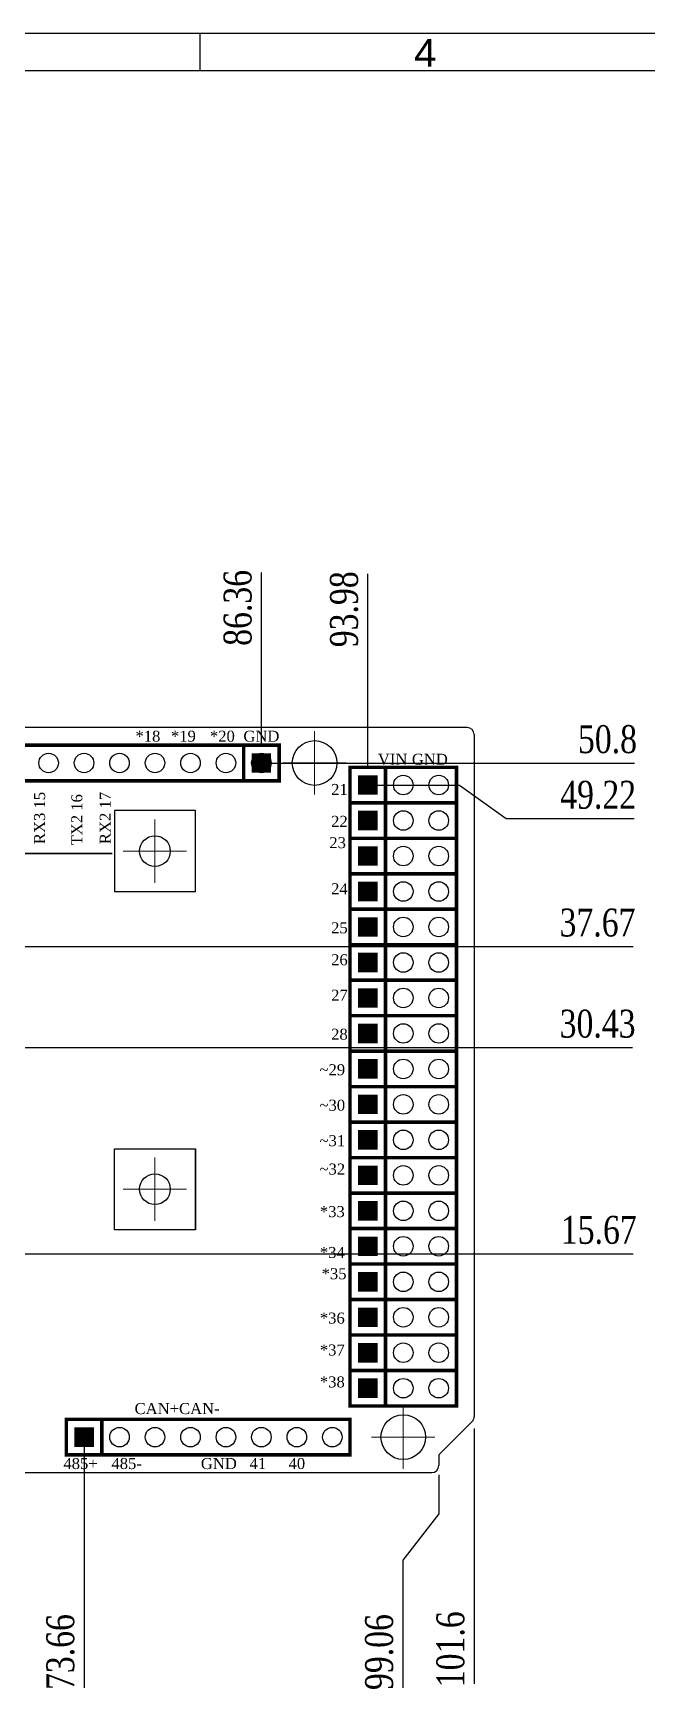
# Model space of a CAD drawing. Header units: millimetres. Extents: x 861 to 1253, y -31 to 249.
# Drawn here: x 990.9 to 1056.8, y 70 to 248.9 of the extents above; entities that cross this region are included whole.
import ezdxf
from ezdxf.enums import TextEntityAlignment as Align

# ---------------------------------------------------------------- set-up
doc = ezdxf.new("R2010")
doc.units = ezdxf.units.MM
doc.header["$LTSCALE"] = 32.67
doc.header["$PDMODE"] = 3
doc.header["$PDSIZE"] = 0.3125
doc.linetypes.add('CENTER', pattern=[0.6, 0.375, -0.075, 0.075, -0.075])
doc.layers.get('0').update_dxf_attribs({"linetype": 'CONTINUOUS'})
doc.layers.get('Defpoints').update_dxf_attribs({"linetype": 'CONTINUOUS'})
doc.layers.add('COMP_ART', color=7, linetype='CONTINUOUS')
doc.layers.add('中心線2', color=1, linetype='CENTER', lineweight=15)
doc.layers.add('尺寸標柱線', color=3, linetype='CONTINUOUS', lineweight=15)
doc.styles.get("Standard").update_dxf_attribs({"font": 'times.ttf', "width": 0.8})
doc.styles.add('TEXTSTYLE_0', font='txt', dxfattribs={"width": 0.8})
doc.dimstyles.new('ISO-25(2)', dxfattribs={"dimtxt": 3, "dimasz": 2.5, "dimexe": 1, "dimexo": 1, "dimgap": 1, "dimtad": 1, "dimlfac": 0.666667, "dimdsep": 46, "dimtxsty": 'Standard', "dimcen": 2.5, "dimclrd": 3, "dimclre": 3, "dimclrt": 2, "dimadec": 0, "dimazin": 2, "dimtfac": 1, "dimtmove": 0, "dimatfit": 3, "dimfxl": 0, "dimarcsym": 0})

# ---------------------------------------------------------------- blocks, each defined once
blk = doc.blocks.new('*D234')
at = {"layer": 'Defpoints', "color": 0}
for p in [(1038.31, 100.06), (885.91, 94.34), (1038.31, 80.09)]:
    blk.add_point(p, dxfattribs=at)
at = {"layer": '尺寸標柱線', "color": 3, "lineweight": -2}
blk.add_line((1038.31, 99.06), (1038.31, 71.66), dxfattribs=at)
at = {"layer": '尺寸標柱線', "color": 2, "insert": (1035.78, 75.37), "char_height": 3, "attachment_point": 5, "rotation": 90}
blk.add_mtext('101.6', dxfattribs=at)
blk = doc.blocks.new('ROUND_110')
blk.add_circle((0, 0), 0.0275)
blk = doc.blocks.new('SQUARE_109')
blk.add_solid([(0.0275, 0.0275), (0.0275, -0.0275), (-0.0275, 0.0275), (-0.0275, -0.0275)])
blk = doc.blocks.new('*D240')
at = {"layer": 'Defpoints', "color": 0}
for p in [(996.4, 99.2), (885.91, 94.34), (996.4, 79.92)]:
    blk.add_point(p, dxfattribs=at)
at = {"layer": '尺寸標柱線', "color": 3, "lineweight": -2}
blk.add_line((996.4, 98.2), (996.4, 71.22), dxfattribs=at)
at = {"layer": '尺寸標柱線', "color": 2, "insert": (993.87, 75.07), "char_height": 3, "attachment_point": 5, "rotation": 90}
blk.add_mtext('73.66', dxfattribs=at)
blk = doc.blocks.new('*D241')
at = {"layer": 'Defpoints', "color": 0}
for p in [(1034.5, 95.09), (885.91, 94.34), (1030.65, 79.92)]:
    blk.add_point(p, dxfattribs=at)
at = {"layer": '尺寸標柱線', "color": 3, "lineweight": -2}
for p, q in [((1034.5, 94.09), (1034.5, 89.92)), ((1034.5, 89.92), (1030.65, 84.92)), ((1030.65, 84.92), (1030.65, 71.22))]:
    blk.add_line(p, q, dxfattribs=at)
at = {"layer": '尺寸標柱線', "color": 2, "insert": (1028.12, 75.07), "char_height": 3, "attachment_point": 5, "rotation": 90}
blk.add_mtext('99.06', dxfattribs=at)
blk = doc.blocks.new('*D250')
at = {"layer": 'Defpoints', "color": 0}
for p in [(1015.45, 182.39), (1015.45, 171.59), (885.91, 94.34)]:
    blk.add_point(p, dxfattribs=at)
at = {"layer": '尺寸標柱線', "color": 3, "lineweight": -2}
blk.add_line((1015.45, 172.59), (1015.45, 191.01), dxfattribs=at)
at = {"layer": '尺寸標柱線', "color": 2, "insert": (1012.92, 187.2), "char_height": 3, "attachment_point": 5, "rotation": 90}
blk.add_mtext('86.36', dxfattribs=at)
blk = doc.blocks.new('*D251')
at = {"layer": 'Defpoints', "color": 0}
for p in [(1026.88, 182.23), (1026.88, 169.22), (885.91, 94.34)]:
    blk.add_point(p, dxfattribs=at)
at = {"layer": '尺寸標柱線', "color": 3, "lineweight": -2}
blk.add_line((1026.88, 170.22), (1026.88, 190.86), dxfattribs=at)
at = {"layer": '尺寸標柱線', "color": 2, "insert": (1024.35, 187.05), "char_height": 3, "attachment_point": 5, "rotation": 90}
blk.add_mtext('93.98', dxfattribs=at)
blk = doc.blocks.new('*D255')
at = {"layer": 'Defpoints', "color": 0}
for p in [(1025.83, 168.17), (1046.74, 164.57), (885.91, 94.34)]:
    blk.add_point(p, dxfattribs=at)
at = {"layer": '尺寸標柱線', "color": 3, "lineweight": -2}
for p, q in [((1026.83, 168.17), (1036.74, 168.17)), ((1036.74, 168.17), (1041.74, 164.57)), ((1041.74, 164.57), (1055.51, 164.57))]:
    blk.add_line(p, q, dxfattribs=at)
at = {"layer": '尺寸標柱線', "color": 2, "insert": (1051.63, 167.1), "char_height": 3, "attachment_point": 5}
blk.add_mtext('49.22', dxfattribs=at)
blk = doc.blocks.new('*D256')
at = {"layer": 'Defpoints', "color": 0}
for p in [(1014.4, 170.54), (1048.72, 170.54), (885.91, 94.34)]:
    blk.add_point(p, dxfattribs=at)
at = {"layer": '尺寸標柱線', "color": 3, "lineweight": -2}
blk.add_line((1015.4, 170.54), (1055.54, 170.54), dxfattribs=at)
at = {"layer": '尺寸標柱線', "color": 2, "insert": (1052.63, 173.07), "char_height": 3, "attachment_point": 5}
blk.add_mtext('50.8', dxfattribs=at)
blk = doc.blocks.new('*D257')
at = {"layer": 'Defpoints', "color": 0}
for p in [(972.79, 150.85), (1046.72, 150.85), (885.91, 94.34)]:
    blk.add_point(p, dxfattribs=at)
at = {"layer": '尺寸標柱線', "color": 3, "lineweight": -2}
blk.add_line((973.79, 150.85), (1055.4, 150.85), dxfattribs=at)
at = {"layer": '尺寸標柱線', "color": 2, "insert": (1051.56, 153.38), "char_height": 3, "attachment_point": 5}
blk.add_mtext('37.67', dxfattribs=at)
blk = doc.blocks.new('*D258')
at = {"layer": 'Defpoints', "color": 0}
for p in [(981.85, 139.99), (1046.8, 139.99), (885.91, 94.34)]:
    blk.add_point(p, dxfattribs=at)
at = {"layer": '尺寸標柱線', "color": 3, "lineweight": -2}
blk.add_line((982.85, 139.99), (1055.33, 139.99), dxfattribs=at)
at = {"layer": '尺寸標柱線', "color": 2, "insert": (1051.57, 142.52), "char_height": 3, "attachment_point": 5}
blk.add_mtext('30.43', dxfattribs=at)
blk = doc.blocks.new('*D259')
at = {"layer": 'Defpoints', "color": 0}
for p in [(972.79, 117.85), (1047, 117.85), (885.91, 94.34)]:
    blk.add_point(p, dxfattribs=at)
at = {"layer": '尺寸標柱線', "color": 3, "lineweight": -2}
blk.add_line((973.79, 117.85), (1055.4, 117.85), dxfattribs=at)
at = {"layer": '尺寸標柱線', "color": 2, "insert": (1051.7, 120.38), "char_height": 3, "attachment_point": 5}
blk.add_mtext('15.67', dxfattribs=at)

msp = doc.modelspace()

# ---------------------------------------------------------------- linework, layer by layer
at = {"color": 7, "linetype": 'Continuous', "lineweight": 30}
for p, q in [((860.87, 248.896), (1252.87, 248.896)), ((1008.87, 244.896), (1008.87, 248.896)), ((864.87, 244.896), (1248.87, 244.896))]:
    msp.add_line(p, q, dxfattribs=at)
for p, q in [((1037.559, 174.352), (886.659, 174.352)), ((1038.309, 173.602), (1038.309, 100.368)), ((1034.499, 96.247), (1038.09, 99.837)), ((1034.499, 96.247), (1034.499, 95.092)), ((886.659, 94.342), (1033.749, 94.342))]:
    msp.add_line(p, q)
at = {"color": 40, "linetype": 'Continuous'}
for p, q in [((1008.363, 165.426), (999.663, 165.426)), ((999.663, 165.426), (999.663, 156.726)), ((1008.363, 165.426), (999.663, 165.426)), ((999.663, 165.426), (999.663, 156.726)), ((1008.363, 156.726), (1008.363, 165.426)), ((1008.363, 156.726), (1008.363, 165.426)), ((999.663, 156.726), (1008.363, 156.726)), ((999.663, 156.726), (1008.363, 156.726)), ((999.663, 129.126), (1008.363, 129.126)), ((999.663, 120.426), (999.663, 129.126)), ((999.663, 129.126), (1008.363, 129.126)), ((999.663, 120.426), (999.663, 129.126)), ((1008.363, 129.126), (1008.363, 120.426)), ((1008.363, 120.426), (1008.363, 129.126)), ((1008.363, 129.126), (1008.363, 120.426)), ((1008.363, 120.426), (999.663, 120.426)), ((1008.363, 120.426), (999.663, 120.426))]:
    msp.add_line(p, q, dxfattribs=at)
msp.add_lwpolyline([(999.447, 160.826, 0.191, 0.191, 0), (975.825, 160.826, 0.191, 0.191, 0), (975.444, 161.207, 0.191, 0.191, 0), (975.444, 165.398, 0.191, 0.191, 0), (932.963, 165.398, 0.191, 0.191, 0)], format="xyseb")
for centre, radius in [((1021.164, 170.542), 2.4), ((1026.879, 168.171), 0.6), ((1026.879, 164.361), 0.6), ((1026.879, 160.551), 0.6), ((1026.879, 156.741), 0.6), ((1026.879, 152.931), 0.6), ((1026.879, 149.121), 0.6), ((1026.879, 145.311), 0.6), ((1026.879, 141.501), 0.6), ((1026.879, 137.691), 0.6), ((1026.879, 133.881), 0.6), ((1026.879, 130.071), 0.6), ((1026.879, 126.261), 0.6), ((1026.879, 122.451), 0.6), ((1026.879, 118.641), 0.6), ((1026.879, 114.831), 0.6), ((1026.879, 111.021), 0.6), ((1026.879, 107.211), 0.6), ((1026.879, 103.401), 0.6), ((1030.689, 98.152), 2.4)]:
    msp.add_circle(centre, radius)
at = {"color": 7, "linetype": 'Continuous'}
for centre in [(1004.013, 161.076), (1004.013, 124.776)]:
    msp.add_circle(centre, 1.65, dxfattribs=at)
for centre, start, end in [((1037.559, 173.602), 0, 90), ((1037.559, 100.368), 315, 0), ((1033.749, 95.092), 270, 0)]:
    msp.add_arc(centre, 0.75, start, end)
at = {"layer": 'COMP_ART', "const_width": 0.381}
for points in [[(986.874, 172.447), (986.874, 168.637), (1017.354, 168.637), (1017.354, 172.447), (986.874, 172.447)], [(1013.544, 168.637), (1013.544, 172.447)], [(1017.354, 168.637), (1017.354, 172.447)], [(1024.974, 170.076), (1024.974, 166.266), (1036.404, 166.266), (1036.404, 170.076), (1024.974, 170.076)], [(1028.784, 166.266), (1028.784, 170.076)], [(1024.974, 166.266), (1024.974, 162.456), (1036.404, 162.456), (1036.404, 166.266), (1024.974, 166.266)], [(1028.784, 162.456), (1028.784, 166.266)], [(1024.974, 162.456), (1024.974, 158.646), (1036.404, 158.646), (1036.404, 162.456), (1024.974, 162.456)], [(1028.784, 158.646), (1028.784, 162.456)], [(1024.974, 158.646), (1024.974, 154.836), (1036.404, 154.836), (1036.404, 158.646), (1024.974, 158.646)], [(1028.784, 154.836), (1028.784, 158.646)], [(1024.974, 154.836), (1024.974, 151.026), (1036.404, 151.026), (1036.404, 154.836), (1024.974, 154.836)], [(1028.784, 151.026), (1028.784, 154.836)], [(1024.974, 151.026), (1024.974, 147.216), (1036.404, 147.216), (1036.404, 151.026), (1024.974, 151.026)], [(1028.784, 147.216), (1028.784, 151.026)], [(1024.974, 147.216), (1024.974, 143.406), (1036.404, 143.406), (1036.404, 147.216), (1024.974, 147.216)], [(1028.784, 143.406), (1028.784, 147.216)], [(1024.974, 143.406), (1024.974, 139.596), (1036.404, 139.596), (1036.404, 143.406), (1024.974, 143.406)], [(1028.784, 139.596), (1028.784, 143.406)], [(1024.974, 139.596), (1024.974, 135.786), (1036.404, 135.786), (1036.404, 139.596), (1024.974, 139.596)], [(1028.784, 135.786), (1028.784, 139.596)], [(1024.974, 135.786), (1024.974, 131.976), (1036.404, 131.976), (1036.404, 135.786), (1024.974, 135.786)], [(1028.784, 131.976), (1028.784, 135.786)], [(1024.974, 131.976), (1024.974, 128.166), (1036.404, 128.166), (1036.404, 131.976), (1024.974, 131.976)], [(1028.784, 128.166), (1028.784, 131.976)], [(1024.974, 128.166), (1024.974, 124.356), (1036.404, 124.356), (1036.404, 128.166), (1024.974, 128.166)], [(1028.784, 124.356), (1028.784, 128.166)], [(1024.974, 124.356), (1024.974, 120.546), (1036.404, 120.546), (1036.404, 124.356), (1024.974, 124.356)], [(1028.784, 120.546), (1028.784, 124.356)], [(1024.974, 120.546), (1024.974, 116.736), (1036.404, 116.736), (1036.404, 120.546), (1024.974, 120.546)], [(1028.784, 116.736), (1028.784, 120.546)], [(1024.974, 116.736), (1024.974, 112.926), (1036.404, 112.926), (1036.404, 116.736), (1024.974, 116.736)], [(1028.784, 112.926), (1028.784, 116.736)], [(1024.974, 112.926), (1024.974, 109.116), (1036.404, 109.116), (1036.404, 112.926), (1024.974, 112.926)], [(1028.784, 109.116), (1028.784, 112.926)], [(1024.974, 109.116), (1024.974, 105.306), (1036.404, 105.306), (1036.404, 109.116), (1024.974, 109.116)], [(1028.784, 105.306), (1028.784, 109.116)], [(1024.974, 105.306), (1024.974, 101.496), (1036.404, 101.496), (1036.404, 105.306), (1024.974, 105.306)], [(1028.784, 101.496), (1028.784, 105.306)], [(994.494, 100.057), (994.494, 96.247), (1024.974, 96.247), (1024.974, 100.057), (994.494, 100.057)], [(998.304, 96.247), (998.304, 100.057)]]:
    msp.add_lwpolyline(points, dxfattribs=at)
at = {"layer": '中心線2'}
for p, q in [((1021.164, 167.142), (1021.164, 173.942)), ((1017.764, 170.542), (1024.564, 170.542)), ((1004.013, 157.676), (1004.013, 164.476)), ((1000.613, 161.076), (1007.413, 161.076)), ((1004.013, 121.376), (1004.013, 128.176)), ((1000.613, 124.776), (1007.413, 124.776)), ((1030.689, 94.752), (1030.689, 101.552)), ((1027.289, 98.152), (1034.089, 98.152))]:
    msp.add_line(p, q, dxfattribs=at)

# ---------------------------------------------------------------- block references
at = {"layer": 'COMP_ART', "xscale": 38.09999999999999, "yscale": 38.09999999999999, "zscale": 38.09999999999999, "rotation": 90}
for name, p in [('ROUND_110', (992.589, 170.542)), ('ROUND_110', (996.399, 170.542)), ('ROUND_110', (1000.209, 170.542)), ('ROUND_110', (1004.019, 170.542)), ('ROUND_110', (1007.829, 170.542)), ('ROUND_110', (1011.639, 170.542)), ('ROUND_110', (1015.449, 170.542)), ('SQUARE_109', (1015.449, 170.542)), ('SQUARE_109', (1026.879, 168.171)), ('ROUND_110', (1030.689, 168.171)), ('ROUND_110', (1034.499, 168.171)), ('SQUARE_109', (1026.879, 164.361)), ('ROUND_110', (1030.689, 164.361)), ('ROUND_110', (1034.499, 164.361)), ('SQUARE_109', (1026.879, 160.551)), ('ROUND_110', (1030.689, 160.551)), ('ROUND_110', (1034.499, 160.551)), ('SQUARE_109', (1026.879, 156.741)), ('ROUND_110', (1030.689, 156.741)), ('ROUND_110', (1034.499, 156.741)), ('SQUARE_109', (1026.879, 152.931)), ('ROUND_110', (1030.689, 152.931)), ('ROUND_110', (1034.499, 152.931)), ('SQUARE_109', (1026.879, 149.121)), ('ROUND_110', (1030.689, 149.121)), ('ROUND_110', (1034.499, 149.121)), ('SQUARE_109', (1026.879, 145.311)), ('ROUND_110', (1030.689, 145.311)), ('ROUND_110', (1034.499, 145.311)), ('SQUARE_109', (1026.879, 141.501)), ('ROUND_110', (1030.689, 141.501)), ('ROUND_110', (1034.499, 141.501)), ('SQUARE_109', (1026.879, 137.691)), ('ROUND_110', (1030.689, 137.691)), ('ROUND_110', (1034.499, 137.691)), ('SQUARE_109', (1026.879, 133.881)), ('ROUND_110', (1030.689, 133.881)), ('ROUND_110', (1034.499, 133.881)), ('SQUARE_109', (1026.879, 130.071)), ('ROUND_110', (1030.689, 130.071)), ('ROUND_110', (1034.499, 130.071)), ('SQUARE_109', (1026.879, 126.261)), ('ROUND_110', (1030.689, 126.261)), ('ROUND_110', (1034.499, 126.261)), ('SQUARE_109', (1026.879, 122.451)), ('ROUND_110', (1030.689, 122.451)), ('ROUND_110', (1034.499, 122.451)), ('SQUARE_109', (1026.879, 118.641)), ('ROUND_110', (1030.689, 118.641)), ('ROUND_110', (1034.499, 118.641)), ('SQUARE_109', (1026.879, 114.831)), ('ROUND_110', (1030.689, 114.831)), ('ROUND_110', (1034.499, 114.831)), ('SQUARE_109', (1026.879, 111.021)), ('ROUND_110', (1030.689, 111.021)), ('ROUND_110', (1034.499, 111.021)), ('SQUARE_109', (1026.879, 107.211)), ('ROUND_110', (1030.689, 107.211)), ('ROUND_110', (1034.499, 107.211)), ('SQUARE_109', (1026.879, 103.401)), ('ROUND_110', (1030.689, 103.401)), ('ROUND_110', (1034.499, 103.401)), ('SQUARE_109', (996.399, 98.152)), ('ROUND_110', (1000.209, 98.152)), ('ROUND_110', (1004.019, 98.152)), ('ROUND_110', (1007.829, 98.152)), ('ROUND_110', (1011.639, 98.152)), ('ROUND_110', (1015.449, 98.152)), ('ROUND_110', (1019.259, 98.152)), ('ROUND_110', (1023.069, 98.152))]:
    msp.add_blockref(name, p, dxfattribs=at)

# ---------------------------------------------------------------- texts
at = {"color": 2, "linetype": 'Continuous', "lineweight": 30, "style": 'TEXTSTYLE_0', "width": 1.2}
msp.add_text('4', height=3, dxfattribs=at).set_placement((1031.851, 245.299), (1034.251, 245.299), align=Align.FIT)
for s, p in [('*18', (1003.257, 172.828)), ('*19', (1007.067, 172.828)), ('*20', (1011.258, 172.828)), ('GND', (1015.449, 172.828)), ('VIN', (1029.546, 170.351)), ('GND', (1033.547, 170.351)), ('21', (1023.831, 167.113)), ('22', (1023.831, 163.684)), ('23', (1023.641, 161.398)), ('24', (1023.831, 156.445)), ('25', (1023.831, 152.254)), ('26', (1023.831, 148.825)), ('27', (1023.831, 145.015)), ('28', (1023.831, 140.824)), ('~29', (1023.069, 137.014)), ('~30', (1023.069, 133.204)), ('~31', (1023.069, 129.394)), ('~32', (1023.069, 126.346)), ('*33', (1023.069, 121.774)), ('*34', (1023.069, 117.392)), ('*35', (1023.26, 115.106)), ('*36', (1023.069, 110.344)), ('*37', (1023.069, 106.915)), ('*38', (1023.069, 103.486)), ('CAN+', (1004.21, 100.628)), ('CAN-', (1008.782, 100.628)), ('485+', (996.018, 94.723)), ('485-', (1000.971, 94.723)), ('GND', (1010.877, 94.723)), ('41', (1015.068, 94.723)), ('40', (1019.259, 94.723))]:
    msp.add_text(s, height=1.1811).set_placement(p, align=Align.CENTER)
for s, p in [('RX3 15', (992.208, 164.636)), ('TX2 16', (996.209, 164.446)), ('RX2 17', (999.257, 164.636))]:
    msp.add_text(s, height=1.1811, rotation=90).set_placement(p, align=Align.CENTER)

# ---------------------------------------------------------------- dimensions: what is measured, and where the dimension line sits
at = {"layer": '尺寸標柱線'}
for feature_location, offset, dtype, picture, middle in [((1015.449, 171.59), (0, 10.799), 1, '*D250', (1012.919, 187.2)), ((1026.879, 169.219), (0, 13.014), 1, '*D251', (1024.349, 187.048)), ((1014.402, 170.542), (34.315, 0), 0, '*D256', (1052.63, 173.072)), ((1025.832, 168.171), (20.909, -3.605), 0, '*D255', (1051.627, 167.097)), ((972.789, 150.847), (73.935, 0), 0, '*D257', (1051.56, 153.377)), ((981.849, 139.987), (64.948, 0), 0, '*D258', (1051.565, 142.517)), ((972.789, 117.847), (74.214, 0), 0, '*D259', (1051.704, 120.377)), ((1038.309, 100.057), (0, -19.971), 1, '*D234', (1035.779, 75.375)), ((996.399, 99.2), (0, -19.278), 1, '*D240', (993.869, 75.069)), ((1034.499, 95.092), (-3.845, -15.173), 1, '*D241', (1028.124, 75.071))]:
    dim = msp.add_ordinate_dim(feature_location=feature_location, offset=offset, dtype=dtype, origin=(885.909, 94.342), dimstyle='ISO-25(2)', dxfattribs=at)
    dim.commit()
    dim.dimension.update_dxf_attribs({"geometry": picture, "text_midpoint": middle})

doc.saveas('drawing.dxf')
